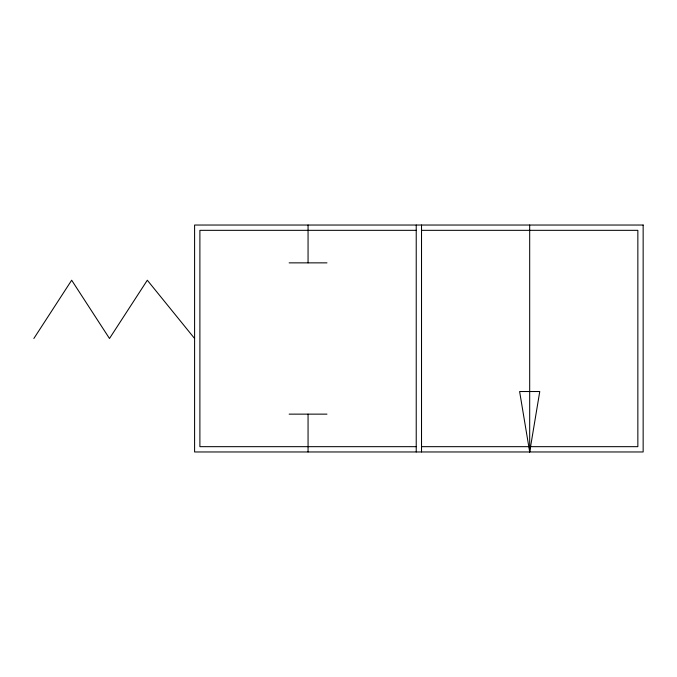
<?xml version="1.0" encoding="UTF-8"?>
<svg xmlns="http://www.w3.org/2000/svg" width="677" height="677" viewBox="0 0 677 677"><rect width="100%" height="100%" fill="white"/><g stroke="black" fill="none" stroke-linecap="round" stroke-linejoin="round"><path stroke-width="1.02" d="M529.685 451.965L539.764 391.526L519.614 391.526L529.685 451.965L529.685 225.035M33.85 338.5L71.669 280.219L109.488 338.5L147.315 280.219L194.595 338.5M416.228 230.332L199.893 230.332L199.893 446.668L416.228 446.668M421.526 230.332L637.852 230.332L637.852 446.668L421.526 446.668M289.147 262.862L326.974 262.862M289.147 414.138L326.974 414.138M421.526 225.035L421.526 451.965M416.228 225.035L416.228 451.965M308.06 225.035L308.06 262.862M308.06 414.138L308.06 451.965M643.15 225.035L194.595 225.035L194.595 451.965L643.15 451.965L643.15 225.035"/></g></svg>
